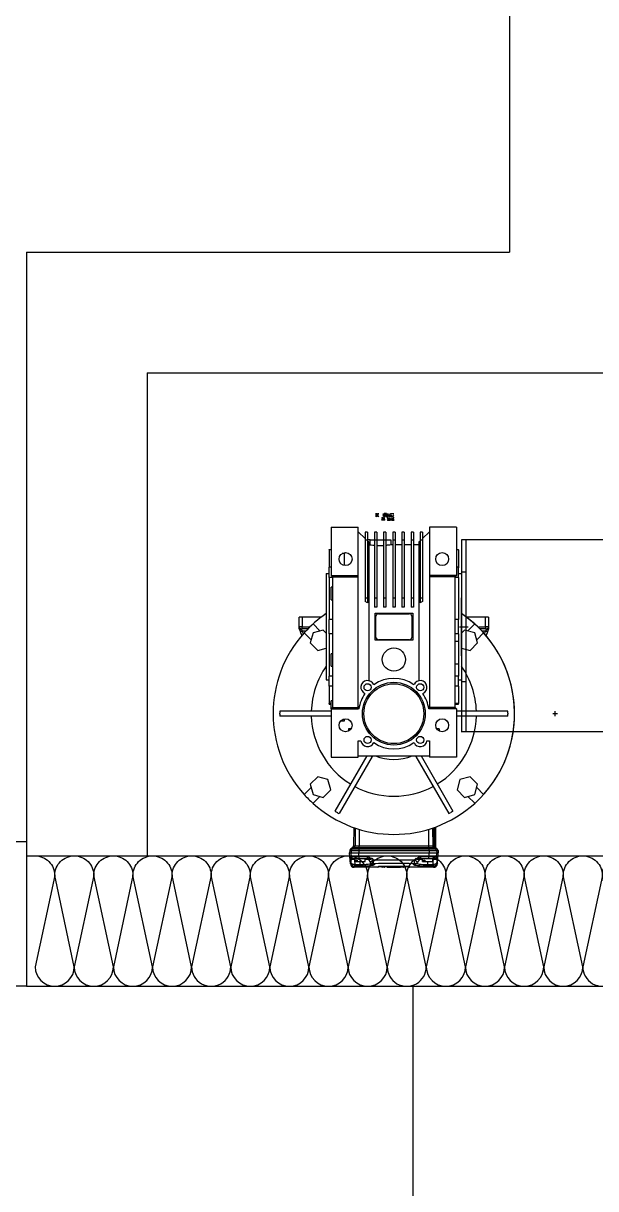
# Model space of a CAD drawing. Header units: millimetres. Extents: x 0 to 420500, y 0 to 297000.
# Drawn here: x 153266 to 153858, y 207108 to 208315 of the extents above; entities that cross this region are included whole.
import ezdxf
from ezdxf.xclip import XClip

# ---------------------------------------------------------------- set-up
doc = ezdxf.new("R2010")
doc.units = ezdxf.units.MM
doc.header["$LTSCALE"] = 5000
doc.header["$XCLIPFRAME"] = 0
doc.linetypes.add('DASHED2', pattern=[0.375, 0.25, -0.125])
doc.layers.add('arch', color=8, linetype='Continuous')
doc.layers.add('TRAY', color=3, linetype='Continuous')

# ---------------------------------------------------------------- blocks, each defined once
blk = doc.blocks.new('*U29')
at = {"color": 0}
for points in [[(-39048.15, 0, -0.414214), (-39063.15, 15), (-39048.15, 85, 1), (-39078.15, 85), (-39063.15, 15, -0.414214), (-39078.15, 0, 0.414214)], [(-39018.15, 0, -0.414214), (-39033.15, 15), (-39018.15, 85, 1), (-39048.15, 85), (-39033.15, 15, -0.414214), (-39048.15, 0, 0.414214)], [(-38988.15, 0, -0.414214), (-39003.15, 15), (-38988.15, 85, 1), (-39018.15, 85), (-39003.15, 15, -0.414214), (-39018.15, 0, 0.414214)], [(-38958.15, 0, -0.414214), (-38973.15, 15), (-38958.15, 85, 1), (-38988.15, 85), (-38973.15, 15, -0.414214), (-38988.15, 0, 0.414214)], [(-38928.15, 0, -0.414214), (-38943.15, 15), (-38928.15, 85, 1), (-38958.15, 85), (-38943.15, 15, -0.414214), (-38958.15, 0, 0.414214)], [(-38898.15, 0, -0.414214), (-38913.15, 15), (-38898.15, 85, 1), (-38928.15, 85), (-38913.15, 15, -0.414214), (-38928.15, 0, 0.414214)], [(-38868.15, 0, -0.414214), (-38883.15, 15), (-38868.15, 85, 1), (-38898.15, 85), (-38883.15, 15, -0.414214), (-38898.15, 0, 0.414214)], [(-38838.15, 0, -0.414214), (-38853.15, 15), (-38838.15, 85, 1), (-38868.15, 85), (-38853.15, 15, -0.414214), (-38868.15, 0, 0.414214)], [(-38808.15, 0, -0.414214), (-38823.15, 15), (-38808.15, 85, 1), (-38838.15, 85), (-38823.15, 15, -0.414214), (-38838.15, 0, 0.414214)], [(-38778.15, 0, -0.414214), (-38793.15, 15), (-38778.15, 85, 1), (-38808.15, 85), (-38793.15, 15, -0.414214), (-38808.15, 0, 0.414214)], [(-38748.15, 0, -0.414214), (-38763.15, 15), (-38748.15, 85, 1), (-38778.15, 85), (-38763.15, 15, -0.414214), (-38778.15, 0, 0.414214)], [(-38718.15, 0, -0.414214), (-38733.15, 15), (-38718.15, 85, 1), (-38748.15, 85), (-38733.15, 15, -0.414214), (-38748.15, 0, 0.414214)], [(-38688.15, 0, -0.414214), (-38703.15, 15), (-38688.15, 85, 1), (-38718.15, 85), (-38703.15, 15, -0.414214), (-38718.15, 0, 0.414214)], [(-38658.15, 0, -0.414214), (-38673.15, 15), (-38658.15, 85, 1), (-38688.15, 85), (-38673.15, 15, -0.414214), (-38688.15, 0, 0.414214)], [(-38628.15, 0, -0.414214), (-38643.15, 15), (-38628.15, 85, 1), (-38658.15, 85), (-38643.15, 15, -0.414214), (-38658.15, 0, 0.414214)], [(-38598.15, 0, -0.414214), (-38613.15, 15), (-38598.15, 85, 1), (-38628.15, 85), (-38613.15, 15, -0.414214), (-38628.15, 0, 0.414214)], [(-38568.15, 0, -0.414214), (-38583.15, 15), (-38568.15, 85, 1), (-38598.15, 85), (-38583.15, 15, -0.414214), (-38598.15, 0, 0.414214)], [(-38538.15, 0, -0.414214), (-38553.15, 15), (-38538.15, 85, 1), (-38568.15, 85), (-38553.15, 15, -0.414214), (-38568.15, 0, 0.414214)], [(-38508.15, 0, -0.414214), (-38523.15, 15), (-38508.15, 85, 1), (-38538.15, 85), (-38523.15, 15, -0.414214), (-38538.15, 0, 0.414214)], [(-38478.15, 0, -0.414214), (-38493.15, 15), (-38478.15, 85, 1), (-38508.15, 85), (-38493.15, 15, -0.414214), (-38508.15, 0, 0.414214)], [(-38448.15, 0, -0.414214), (-38463.15, 15), (-38448.15, 85, 1), (-38478.15, 85), (-38463.15, 15, -0.414214), (-38478.15, 0, 0.414214)], [(-38418.15, 0, -0.414214), (-38433.15, 15), (-38418.15, 85, 1), (-38448.15, 85), (-38433.15, 15, -0.414214), (-38448.15, 0, 0.414214)]]:
    blk.add_lwpolyline(points, format="xyb", dxfattribs=at)
blk = doc.blocks.new('COMBI SHUTTER')
at = {"color": 0}
for p, q in [((-1584.6, 340.2), (-1584.6, 290.2)), ((-1584.6, 340.2), (-1556.6, 340.2)), ((-1556.6, 290.2), (-1556.6, 340.2)), ((-1482.6, 340.2), (-1482.6, 290.2)), ((-1454.6, 340.2), (-1482.6, 340.2)), ((-1454.6, 340.2), (-1454.6, 290.2)), ((-1549.3, 328.4), (-1556.6, 335.6)), ((-1549.3, 335.2), (-1549.3, 326.9)), ((-1546.8, 335.2), (-1549.3, 335.2)), ((-1549.3, 326.9), (-1549.3, 266.7)), ((-1546.8, 326.9), (-1549.3, 326.9)), ((-1546.8, 335.2), (-1546.8, 326.9)), ((-1544.3, 327.2), (-1546.8, 327.2)), ((-1546.8, 326.9), (-1546.8, 266.7)), ((-1545.6, 324.6), (-1546.8, 325.9)), ((-1544.3, 327.2), (-1539.8, 327.2)), ((-1544.3, 322), (-1544.3, 327.2)), ((-1539.8, 335.2), (-1539.8, 326.9)), ((-1537.3, 335.2), (-1539.8, 335.2)), ((-1539.8, 326.9), (-1539.8, 266.7)), ((-1537.3, 326.9), (-1539.8, 326.9)), ((-1537.3, 335.2), (-1537.3, 326.9)), ((-1537.3, 327.2), (-1530.3, 327.2)), ((-1537.3, 326.9), (-1537.3, 266.7)), ((-1530.3, 335.2), (-1530.3, 326.9)), ((-1527.8, 335.2), (-1530.3, 335.2)), ((-1530.3, 326.9), (-1530.3, 266.7)), ((-1527.8, 326.9), (-1530.3, 326.9)), ((-1527.8, 335.2), (-1527.8, 326.9)), ((-1527.8, 327.2), (-1524.8, 327.2)), ((-1527.8, 326.9), (-1527.8, 266.7)), ((-1524.8, 327.2), (-1522.6, 327.2)), ((-1522.6, 327.2), (-1522.6, 322.2)), ((-1518.3, 335.2), (-1520.8, 335.2)), ((-1520.8, 335.2), (-1520.8, 326.9)), ((-1518.3, 326.9), (-1520.8, 326.9)), ((-1520.8, 326.9), (-1520.8, 266.7)), ((-1518.3, 335.2), (-1518.3, 326.9)), ((-1518.3, 326.9), (-1518.3, 266.7)), ((-1508.8, 335.2), (-1511.3, 335.2)), ((-1511.3, 335.2), (-1511.3, 326.9)), ((-1508.8, 326.9), (-1511.3, 326.9)), ((-1511.3, 326.9), (-1511.3, 266.7)), ((-1508.8, 335.2), (-1508.8, 326.9)), ((-1508.8, 326.9), (-1508.8, 266.7)), ((-1499.3, 335.2), (-1501.8, 335.2)), ((-1501.8, 335.2), (-1501.8, 326.9)), ((-1499.3, 326.9), (-1501.8, 326.9)), ((-1501.8, 326.9), (-1501.8, 266.7)), ((-1499.3, 335.2), (-1499.3, 326.9)), ((-1499.3, 326.9), (-1499.3, 266.7)), ((-1492.3, 325.9), (-1493.6, 324.6)), ((-1492.3, 335.2), (-1492.3, 326.9)), ((-1489.8, 335.2), (-1492.3, 335.2)), ((-1492.3, 326.9), (-1492.3, 266.7)), ((-1489.8, 326.9), (-1492.3, 326.9)), ((-1482.6, 335.6), (-1489.8, 328.4)), ((-1489.8, 335.2), (-1489.8, 326.9)), ((-1489.8, 326.9), (-1489.8, 266.7)), ((-1192.6, 327.2), (-1449.6, 327.2)), ((-1449.6, 327.2), (-1449.6, 128.4)), ((-1445.1, 327.2), (-1445.1, 128.4)), ((-1586.6, 316.9), (-1586.6, 317.2)), ((-1586.6, 317.2), (-1584.6, 317.2)), ((-1584.6, 316.9), (-1586.6, 316.9)), ((-1586.6, 316.9), (-1586.6, 298.9)), ((-1570.6, 313.9), (-1570.6, 312.9)), ((-1545.6, 324.6), (-1545.6, 181.4)), ((-1544.3, 322), (-1545.6, 322)), ((-1522.6, 322.2), (-1520.8, 322.2)), ((-1518.3, 322.2), (-1511.3, 322.2)), ((-1508.8, 322.2), (-1501.8, 322.2)), ((-1499.3, 322.2), (-1493.6, 322.2)), ((-1493.6, 324.6), (-1493.6, 181.4)), ((-1454.6, 317.2), (-1452.6, 317.2)), ((-1452.6, 316.9), (-1454.6, 316.9)), ((-1452.6, 316.9), (-1452.6, 317.2)), ((-1452.6, 316.9), (-1452.6, 298.1)), ((-1570.6, 312.9), (-1573.2, 312.9)), ((-1570.6, 300.6), (-1570.6, 312.9)), ((-1589.6, 292.2), (-1589.6, 237.2)), ((-1589.6, 292.2), (-1586.6, 292.2)), ((-1584.6, 298.9), (-1586.6, 298.9)), ((-1586.6, 288.2), (-1586.6, 298.9)), ((-1584.6, 290.2), (-1556.6, 290.2)), ((-1584.6, 290.2), (-1583.1, 288.7)), ((-1556.6, 288.7), (-1556.6, 290.2)), ((-1482.6, 290.2), (-1482.6, 288.7)), ((-1454.6, 290.2), (-1482.6, 290.2)), ((-1456.1, 288.7), (-1454.6, 290.2)), ((-1452.6, 298.9), (-1454.6, 298.9)), ((-1452.6, 288.2), (-1452.6, 298.9)), ((-1452.6, 292.2), (-1449.6, 292.2)), ((-1449.6, 294), (-1445.1, 294)), ((-1449.6, 292.2), (-1449.6, 237.2)), ((-1583.1, 288.2), (-1586.6, 288.2)), ((-1586.6, 288.2), (-1586.6, 244.7)), ((-1583.1, 278.2), (-1584.6, 278.2)), ((-1584.6, 265.2), (-1584.6, 278.2)), ((-1583.1, 288.7), (-1556.6, 288.7)), ((-1583.1, 288.7), (-1583.1, 153.7)), ((-1556.6, 153.7), (-1556.6, 288.7)), ((-1482.6, 288.7), (-1482.6, 153.7)), ((-1456.1, 288.7), (-1482.6, 288.7)), ((-1456.1, 153.7), (-1456.1, 288.7)), ((-1452.6, 288.2), (-1456.1, 288.2)), ((-1452.6, 288.2), (-1452.6, 244.7)), ((-1546.8, 266.7), (-1549.3, 266.7)), ((-1549.3, 266.7), (-1549.3, 263.4)), ((-1546.8, 266.7), (-1546.8, 261.9)), ((-1539.8, 266.7), (-1539.8, 257.3)), ((-1537.3, 266.7), (-1539.8, 266.7)), ((-1537.3, 266.7), (-1537.3, 257.3)), ((-1530.3, 266.7), (-1530.3, 257.3)), ((-1527.8, 266.7), (-1530.3, 266.7)), ((-1527.8, 266.7), (-1527.8, 257.3)), ((-1518.3, 266.7), (-1520.8, 266.7)), ((-1520.8, 266.7), (-1520.8, 257.3)), ((-1518.3, 266.7), (-1518.3, 257.3)), ((-1508.8, 266.7), (-1511.3, 266.7)), ((-1511.3, 266.7), (-1511.3, 257.3)), ((-1508.8, 266.7), (-1508.8, 257.3)), ((-1499.3, 266.7), (-1501.8, 266.7)), ((-1501.8, 266.7), (-1501.8, 257.3)), ((-1499.3, 266.7), (-1499.3, 257.3)), ((-1489.8, 266.7), (-1492.3, 266.7)), ((-1492.3, 266.7), (-1492.3, 261.9)), ((-1489.8, 266.7), (-1489.8, 263.4)), ((-1449.6, 207.2), (-1449.6, 267.2)), ((-1584.6, 265.2), (-1583.1, 265.2)), ((-1546.8, 261.9), (-1549.3, 263.4)), ((-1537.3, 257.3), (-1539.8, 257.3)), ((-1527.8, 257.3), (-1530.3, 257.3)), ((-1518.3, 257.3), (-1520.8, 257.3)), ((-1508.8, 257.3), (-1511.3, 257.3)), ((-1499.3, 257.3), (-1501.8, 257.3)), ((-1489.8, 263.4), (-1492.3, 261.9)), ((-1614.6, 247.2), (-1617.6, 247.2)), ((-1617.6, 237.2), (-1617.6, 247.2)), ((-1594.6, 247.2), (-1614.6, 247.2)), ((-1614.6, 247.2), (-1614.6, 237.2)), ((-1583.1, 244.7), (-1586.6, 244.7)), ((-1586.6, 229.7), (-1586.6, 244.7)), ((-1539.1, 251.2), (-1500.1, 251.2)), ((-1539.1, 223.2), (-1539.1, 251.2)), ((-1538.1, 226.2), (-1538.1, 248.2)), ((-1535.6, 250.7), (-1503.6, 250.7)), ((-1501.1, 248.2), (-1501.1, 226.2)), ((-1500.1, 251.2), (-1500.1, 223.2)), ((-1452.6, 244.7), (-1456.1, 244.7)), ((-1452.6, 229.7), (-1452.6, 244.7)), ((-1424.6, 247.2), (-1444.6, 247.2)), ((-1421.6, 247.2), (-1424.6, 247.2)), ((-1424.6, 237.2), (-1424.6, 247.2)), ((-1421.6, 247.2), (-1421.6, 237.2)), ((-1617.6, 235.2), (-1617.6, 237.2)), ((-1614.6, 237.2), (-1617.6, 237.2)), ((-1617.6, 235.2), (-1617.5, 235.1)), ((-1617.5, 235.1), (-1617.5, 235.1)), ((-1617.5, 235.1), (-1616.4, 232)), ((-1614.9, 228), (-1616.4, 232)), ((-1615.6, 235.2), (-1615.6, 234.2)), ((-1615.6, 235.2), (-1614.6, 235.2)), ((-1615.6, 234.2), (-1614.5, 232.5)), ((-1614.6, 237.2), (-1606.3, 237.2)), ((-1614.6, 235.2), (-1614.6, 237.2)), ((-1608.3, 235.2), (-1614.6, 235.2)), ((-1611, 232.5), (-1614.5, 232.5)), ((-1614.5, 232.5), (-1613.5, 229.7)), ((-1605.3, 223.8), (-1612.4, 230.9)), ((-1603.3, 231), (-1606.2, 220.4)), ((-1592.7, 233.8), (-1603.3, 231)), ((-1603.2, 240.1), (-1596.1, 233)), ((-1589.6, 230.7), (-1592.7, 233.8)), ((-1589.6, 237.2), (-1589.6, 182.2)), ((-1583.1, 229.7), (-1586.6, 229.7)), ((-1586.6, 229.7), (-1586.6, 186.2)), ((-1452.6, 229.7), (-1456.1, 229.7)), ((-1452.6, 229.7), (-1452.6, 222.2)), ((-1451.8, 237.2), (-1442.8, 237.2)), ((-1449.6, 237.2), (-1449.6, 182.2)), ((-1446.4, 233.8), (-1449.6, 230.7)), ((-1435.8, 231), (-1446.4, 233.8)), ((-1443, 233), (-1435.9, 240.1)), ((-1432.9, 220.4), (-1435.8, 231)), ((-1426.7, 230.9), (-1433.8, 223.8)), ((-1432.8, 237.2), (-1424.6, 237.2)), ((-1424.6, 235.2), (-1430.8, 235.2)), ((-1424.6, 232.5), (-1428.1, 232.5)), ((-1425.6, 229.7), (-1424.6, 232.5)), ((-1421.6, 237.2), (-1424.6, 237.2)), ((-1424.6, 237.2), (-1424.6, 235.2)), ((-1424.6, 235.2), (-1423.6, 235.2)), ((-1423.6, 234.2), (-1424.6, 232.5)), ((-1422.7, 232), (-1424.2, 228)), ((-1423.6, 234.2), (-1423.6, 235.2)), ((-1421.6, 235.1), (-1422.7, 232)), ((-1421.6, 237.2), (-1421.6, 235.2)), ((-1421.6, 235.2), (-1421.6, 235.1)), ((-1606.2, 220.4), (-1598.4, 212.7)), ((-1500.1, 223.2), (-1539.1, 223.2)), ((-1503.6, 223.7), (-1535.6, 223.7)), ((-1456.1, 222.2), (-1452.6, 222.2)), ((-1452.6, 222.2), (-1452.6, 198.5)), ((-1440.7, 212.7), (-1432.9, 220.4)), ((-1598.4, 212.7), (-1589.6, 215)), ((-1583.1, 209.3), (-1584.6, 209.3)), ((-1584.6, 196.3), (-1584.6, 209.3)), ((-1449.6, 215), (-1440.7, 212.7)), ((-1584.6, 196.3), (-1583.1, 196.3)), ((-1452.6, 198.5), (-1456.1, 198.5)), ((-1452.6, 198.5), (-1452.6, 186.2)), ((-1589.6, 182.2), (-1586.6, 182.2)), ((-1583.1, 186.2), (-1586.6, 186.2)), ((-1586.6, 175.6), (-1586.6, 186.2)), ((-1452.6, 186.2), (-1456.1, 186.2)), ((-1452.6, 175.6), (-1452.6, 186.2)), ((-1452.6, 182.2), (-1449.6, 182.2)), ((-1583.1, 175.6), (-1586.6, 175.6)), ((-1586.6, 175.6), (-1586.6, 157.6)), ((-1452.6, 175.6), (-1456.1, 175.6)), ((-1452.6, 175.6), (-1452.6, 157.6)), ((-1449.6, 180.5), (-1445.1, 180.5)), ((-1584.6, 157.6), (-1586.6, 157.6)), ((-1586.6, 157.2), (-1586.6, 157.6)), ((-1586.6, 157.2), (-1584.6, 157.2)), ((-1583.1, 160.6), (-1584.6, 160.6)), ((-1584.6, 152.2), (-1584.6, 160.6)), ((-1452.6, 157.6), (-1456.1, 157.6)), ((-1456.1, 157.2), (-1452.6, 157.2)), ((-1452.6, 157.2), (-1452.6, 157.6)), ((-1637.6, 146.6), (-1637.6, 147.9)), ((-1584.6, 149.7), (-1637.5, 149.7)), ((-1583.1, 153.7), (-1584.6, 152.2)), ((-1584.6, 152.2), (-1556.6, 152.2)), ((-1584.6, 152.2), (-1584.6, 102.2)), ((-1583.1, 153.7), (-1556.6, 153.7)), ((-1556.6, 152.2), (-1556.6, 153.7)), ((-1555.5, 153.7), (-1556.6, 153.7)), ((-1555.7, 152.2), (-1556.6, 152.2)), ((-1482.6, 153.7), (-1483.6, 153.7)), ((-1482.6, 152.2), (-1483.4, 152.2)), ((-1456.1, 153.7), (-1482.6, 153.7)), ((-1482.6, 153.7), (-1482.6, 152.2)), ((-1454.6, 152.2), (-1482.6, 152.2)), ((-1454.6, 152.2), (-1456.1, 153.7)), ((-1454.6, 152.2), (-1454.6, 102.2)), ((-1401.6, 149.7), (-1454.6, 149.7)), ((-1401.6, 147.9), (-1401.6, 146.6)), ((-1350.1, 147.2), (-1355.1, 147.2)), ((-1352.6, 144.7), (-1352.6, 149.7)), ((-1584.6, 144.7), (-1637.5, 144.7)), ((-1574.5, 139.7), (-1570.6, 139.7)), ((-1570.6, 139.7), (-1570.6, 141.9)), ((-1566.6, 141.2), (-1566.6, 141)), ((-1566.1, 141), (-1566.6, 141)), ((-1472.6, 141), (-1473, 141)), ((-1472.6, 141.2), (-1472.6, 141)), ((-1401.6, 144.7), (-1454.6, 144.7)), ((-1564, 131.5), (-1566.6, 131.5)), ((-1566.6, 131.5), (-1566.6, 129.2)), ((-1472.6, 131.5), (-1475.1, 131.5)), ((-1472.6, 131.5), (-1472.6, 129.2)), ((-1192.6, 128.4), (-1450, 128.4)), ((-1556.6, 102.2), (-1556.6, 119.2)), ((-1556.6, 119.2), (-1553.7, 119.2)), ((-1485.4, 119.2), (-1482.6, 119.2)), ((-1482.6, 119.2), (-1482.6, 102.2)), ((-1584.6, 102.2), (-1556.6, 102.2)), ((-1547.6, 103.7), (-1580.7, 46.3)), ((-1542.2, 103), (-1576.4, 43.8)), ((-1556.6, 103.7), (-1482.6, 103.7)), ((-1542.2, 103), (-1542.2, 103)), ((-1496.9, 103), (-1462.7, 43.8)), ((-1496.9, 103), (-1496.9, 103)), ((-1491.5, 103.7), (-1458.4, 46.3)), ((-1454.6, 102.2), (-1482.6, 102.2)), ((-1598.4, 81.8), (-1606.2, 74.1)), ((-1606.2, 74.1), (-1603.3, 63.5)), ((-1587.8, 79), (-1598.4, 81.8)), ((-1585, 68.4), (-1587.8, 79)), ((-1451.3, 79), (-1454.1, 68.4)), ((-1440.7, 81.8), (-1451.3, 79)), ((-1432.9, 74.1), (-1440.7, 81.8)), ((-1435.8, 63.5), (-1432.9, 74.1)), ((-1612.4, 63.6), (-1605.3, 70.7)), ((-1603.3, 63.5), (-1592.7, 60.6)), ((-1596.1, 61.5), (-1603.2, 54.4)), ((-1592.7, 60.6), (-1585, 68.4)), ((-1454.1, 68.4), (-1446.4, 60.6)), ((-1446.4, 60.6), (-1435.8, 63.5)), ((-1435.9, 54.4), (-1443, 61.5)), ((-1433.8, 70.7), (-1426.7, 63.6)), ((-1578, 44.7), (-1579.1, 45.4)), ((-1460, 45.4), (-1461.1, 44.7)), ((-1561.1, 29.3), (-1561.4, 10.2)), ((-1559.5, 28.8), (-1559.8, 10.2)), ((-1555.4, 27.5), (-1555.5, 10.2)), ((-1483.7, 27.5), (-1483.6, 10.2)), ((-1479.6, 28.8), (-1479.3, 10.2)), ((-1479.3, 24.2), (-1479.1, 10.2)), ((-1477.9, 24.2), (-1479.3, 24.2)), ((-1477.9, 24.2), (-1477.8, 10.3)), ((-1476.6, 29.9), (-1476.6, 24.2)), ((-1476.6, 29.9), (-1476.6, 24.2)), ((-1476.6, 24.2), (-1476.6, 9.3)), ((-1476.6, 24.2), (-1476.6, 8.4)), ((-1565.3, 5.4), (-1565.6, 3.2)), ((-1565.6, 3.2), (-1563.9, 3.2)), ((-1564.6, -8.1), (-1565.6, 3.2)), ((-1565.3, 5.4), (-1563.7, 5.4)), ((-1562.2, 8.7), (-1564.6, 6.8)), ((-1563, 6.8), (-1564.6, 6.8)), ((-1563.7, 5.4), (-1563.9, 3.2)), ((-1563.9, 3.2), (-1555.9, 3.2)), ((-1563.6, -0.9), (-1563.9, 3.2)), ((-1563.7, 5.4), (-1555.9, 5.4)), ((-1560.6, 8.7), (-1563, 6.8)), ((-1555.8, 6.8), (-1563, 6.8)), ((-1562.2, 8.7), (-1560.6, 8.7)), ((-1559.8, 10.2), (-1561.4, 10.2)), ((-1560.6, 8.7), (-1555.5, 8.7)), ((-1555.5, 10.2), (-1559.8, 10.2)), ((-1555.9, 5.4), (-1519.6, 5.4)), ((-1555.9, 5.4), (-1555.9, 3.2)), ((-1555.9, 3.2), (-1519.6, 3.2)), ((-1555.9, -0.9), (-1555.9, 3.2)), ((-1555.5, 8.7), (-1555.8, 6.8)), ((-1519.6, 6.8), (-1555.8, 6.8)), ((-1519.6, 10.2), (-1555.5, 10.2)), ((-1555.5, 8.7), (-1519.6, 8.7)), ((-1483.6, 10.2), (-1519.6, 10.2)), ((-1519.6, 8.7), (-1483.6, 8.7)), ((-1483.3, 6.8), (-1519.6, 6.8)), ((-1519.6, 5.4), (-1483.2, 5.4)), ((-1519.6, 3.2), (-1483.2, 3.2)), ((-1479.3, 10.2), (-1483.6, 10.2)), ((-1483.6, 8.7), (-1478.5, 8.7)), ((-1483.6, 8.7), (-1483.3, 6.8)), ((-1476.1, 6.8), (-1483.3, 6.8)), ((-1483.2, 5.4), (-1475.4, 5.4)), ((-1483.2, 5.4), (-1483.2, 3.2)), ((-1483.2, 3.2), (-1475.2, 3.2)), ((-1483.2, -0.9), (-1483.2, 3.2)), ((-1479.1, 10.2), (-1479.3, 10.2)), ((-1477.8, 10.3), (-1479.1, 10.2)), ((-1478.5, 8.7), (-1478.3, 8.7)), ((-1478.5, 8.7), (-1476.1, 6.8)), ((-1476.6, 8.4), (-1476.6, 8.4)), ((-1474.5, 6.8), (-1476.1, 6.8)), ((-1475.8, 7.8), (-1475.8, 6.9)), ((-1475.8, 7.8), (-1474.5, 6.8)), ((-1475.5, -0.9), (-1475.2, 3.2)), ((-1475.4, 5.4), (-1473.8, 5.4)), ((-1475.4, 5.4), (-1475.2, 3.2)), ((-1475.2, 3.2), (-1473.6, 3.2)), ((-1474.5, -8.1), (-1473.6, 3.2)), ((-1473.8, 5.4), (-1473.6, 3.2)), ((-1564, -7), (-1564.6, -8.1)), ((-1564.2, -4.6), (-1564, -7)), ((-1563.6, -0.9), (-1564.1, -0.9)), ((-1555.9, -0.9), (-1563.6, -0.9)), ((-1562.2, -2.8), (-1562.2, -2.8)), ((-1562.2, -2.8), (-1561.6, -2.8)), ((-1562.2, -2.8), (-1562.2, -2.8)), ((-1561.6, -2.8), (-1555.7, -2.8)), ((-1560.1, -10.6), (-1560.6, -11.8)), ((-1536.1, -11.8), (-1560.6, -11.8)), ((-1560.4, -3.6), (-1560.4, -2.8)), ((-1559.8, -3.6), (-1560.4, -3.6)), ((-1560.1, -8.9), (-1554.6, -8.9)), ((-1560.1, -10.6), (-1560.1, -8.9)), ((-1554.6, -10.6), (-1560.1, -10.6)), ((-1559.8, -5.8), (-1559.8, -2.8)), ((-1559.8, -5.8), (-1558.8, -5.8)), ((-1558.8, -4.3), (-1558.8, -5.8)), ((-1558.8, -4.3), (-1557.7, -4.3)), ((-1558.8, -5.8), (-1557.7, -5.8)), ((-1557.7, -4.3), (-1557.7, -5.8)), ((-1557.7, -5.8), (-1554.6, -5.8)), ((-1547.4, -0.9), (-1555.9, -0.9)), ((-1555.7, -2.8), (-1547.3, -2.8)), ((-1554.6, -8.9), (-1554.6, -5.8)), ((-1554.6, -5.8), (-1549.3, -5.8)), ((-1554.6, -8.9), (-1554.6, -10.6)), ((-1549.3, -5.8), (-1549.3, -2.8)), ((-1546, -3.6), (-1549.3, -3.6)), ((-1547.3, -2.8), (-1547.6, -2.8)), ((-1547.2, -2.8), (-1547.3, -2.8)), ((-1546, -3.6), (-1544, -6.4)), ((-1544, -6.4), (-1543.4, -7.3)), ((-1542.2, -2.8), (-1541, -4.5)), ((-1540.7, -8.1), (-1540.1, -8.9)), ((-1536.1, -11.3), (-1536.1, -11.8)), ((-1535.6, -11.3), (-1535.6, -11.2)), ((-1534.6, -11.1), (-1534.9, -11.1)), ((-1532.6, -11), (-1532.7, -11)), ((-1532.6, -11), (-1506.6, -11)), ((-1532.6, -11), (-1532.6, -11)), ((-1506.6, -11), (-1532.6, -11)), ((-1532.1, -11), (-1532.1, -11.3)), ((-1531.6, -11.8), (-1531.6, -11.3)), ((-1529.4, -11.3), (-1531.6, -11.3)), ((-1529.4, -11.8), (-1531.6, -11.8)), ((-1529.4, -11.3), (-1529.4, -11.8)), ((-1528.9, -11.3), (-1528.9, -11)), ((-1526.7, -11.4), (-1528.9, -11.4)), ((-1526.7, -11), (-1526.7, -11.1)), ((-1526.7, -11.2), (-1526.7, -11.1)), ((-1526.7, -11.2), (-1526.7, -11.3)), ((-1526.7, -11.2), (-1526.7, -11.2)), ((-1526.7, -11.2), (-1526.7, -11.2)), ((-1526.2, -11.6), (-1526.2, -11.3)), ((-1507.6, -11.3), (-1526.2, -11.3)), ((-1526.2, -11.6), (-1512.9, -11.6)), ((-1526.2, -11.6), (-1526.2, -11.6)), ((-1512.9, -11.6), (-1526.2, -11.6)), ((-1526.2, -11.8), (-1526.2, -11.7)), ((-1518.2, -11.7), (-1526.2, -11.7)), ((-1512.9, -11.8), (-1526.2, -11.8)), ((-1524, -11.4), (-1524, -11.5)), ((-1524, -11.4), (-1515.1, -11.4)), ((-1524, -11.4), (-1524, -11.4)), ((-1515.1, -11.4), (-1524, -11.4)), ((-1515.1, -11.5), (-1524, -11.5)), ((-1524, -11.7), (-1524, -11.8)), ((-1524, -11.7), (-1520.4, -11.7)), ((-1520.4, -11.7), (-1524, -11.7)), ((-1520.4, -11.8), (-1524, -11.8)), ((-1520.4, -11.8), (-1520.4, -11.7)), ((-1520.4, -11.7), (-1520.4, -11.7)), ((-1518.2, -11.7), (-1518.2, -11.8)), ((-1515.1, -11.8), (-1518.2, -11.8)), ((-1515.1, -11.5), (-1515.1, -11.4)), ((-1515.1, -11.4), (-1515.1, -11.4)), ((-1515.1, -11.8), (-1515.1, -11.7)), ((-1512.9, -11.7), (-1515.1, -11.7)), ((-1512.9, -11.4), (-1509.8, -11.4)), ((-1512.9, -11.4), (-1512.9, -11.4)), ((-1512.9, -11.4), (-1512.9, -11.6)), ((-1509.8, -11.4), (-1512.9, -11.4)), ((-1512.9, -11.6), (-1512.9, -11.6)), ((-1512.9, -11.7), (-1512.9, -11.8)), ((-1509.8, -11.8), (-1509.8, -11.4)), ((-1509.8, -11.4), (-1509.8, -11.4)), ((-1507.6, -11.8), (-1509.8, -11.8)), ((-1507.6, -11.3), (-1507.6, -11.8)), ((-1507.1, -11.3), (-1507.1, -11)), ((-1506.6, -11), (-1506.6, -11)), ((-1503.6, -11.2), (-1503.6, -11.3)), ((-1503.1, -11.8), (-1503.1, -11.3)), ((-1478.5, -11.8), (-1503.1, -11.8)), ((-1498.4, -8.1), (-1499, -8.9)), ((-1496.9, -2.8), (-1498.1, -4.5)), ((-1495.1, -6.4), (-1495.7, -7.3)), ((-1493.1, -3.6), (-1495.1, -6.4)), ((-1489.8, -3.6), (-1493.1, -3.6)), ((-1491.8, -2.8), (-1491.9, -2.8)), ((-1491.8, -2.8), (-1483.5, -2.8)), ((-1483.2, -0.9), (-1491.7, -0.9)), ((-1489.8, -5.8), (-1489.8, -2.8)), ((-1489.8, -5.8), (-1488.8, -5.8)), ((-1488.8, -4.3), (-1488.8, -5.8)), ((-1488.8, -4.3), (-1487.7, -4.3)), ((-1488.8, -5.8), (-1487.7, -5.8)), ((-1487.7, -4.3), (-1487.7, -5.8)), ((-1487.7, -5.8), (-1484.6, -5.8)), ((-1484.6, -8.9), (-1484.6, -5.8)), ((-1484.6, -5.8), (-1479.3, -5.8)), ((-1484.6, -8.9), (-1479, -8.9)), ((-1484.6, -8.9), (-1484.6, -10.6)), ((-1479, -10.6), (-1484.6, -10.6)), ((-1483.5, -2.8), (-1477.5, -2.8)), ((-1475.5, -0.9), (-1483.2, -0.9)), ((-1479.3, -5.8), (-1479.3, -2.8)), ((-1478.8, -3.6), (-1479.3, -3.6)), ((-1479, -8.9), (-1479, -10.6)), ((-1479, -10.6), (-1478.5, -11.8)), ((-1478.8, -3.6), (-1478.8, -2.8)), ((-1477.5, -2.8), (-1476.9, -2.8)), ((-1476.9, -2.8), (-1476.9, -2.8)), ((-1475, -0.9), (-1475.5, -0.9)), ((-1474.9, -4.6), (-1475.1, -7)), ((-1475.1, -7), (-1474.5, -8.1))]:
    blk.add_line(p, q, dxfattribs=at)
for points in [[(-1537.1, 354.2), (-1538.6, 354.2)], [(-1537.8, 351), (-1537.8, 354.2)], [(-1537.1, 351.5), (-1537.8, 351)], [(-1536.8, 353.5), (-1536.8, 354)], [(-1536.8, 351.7), (-1536.8, 352.2)], [(-1535.1, 354.2), (-1536.6, 354.2)], [(-1535.8, 351), (-1535.8, 354.2)], [(-1535.1, 351.5), (-1535.8, 351)], [(-1531.3, 349.5), (-1531.3, 350.7)], [(-1530.3, 353.5), (-1530.3, 354)], [(-1530.3, 351.7), (-1530.3, 352.2)], [(-1527.1, 353.2), (-1529.8, 353.2), (-1529.8, 353.7), (-1527.1, 353.7), (-1527.1, 354.5), (-1529.8, 354.5)], [(-1529.8, 351), (-1529.8, 352.7)], [(-1529.8, 349.5), (-1529.8, 350.7)], [(-1526.3, 351), (-1526.3, 354.5)], [(-1523.3, 349.7), (-1526.3, 349.7), (-1526.3, 350.7)], [(-1525.6, 351), (-1525.6, 354.5)], [(-1525.6, 352.7), (-1524.8, 352.7)], [(-1523.1, 351.2), (-1524.3, 351.2), (-1524.3, 352.7), (-1524.1, 353.5), (-1523.6, 354), (-1523.1, 354.2)], [(-1523.1, 352.5), (-1524.3, 352.5)], [(-1519.6, 354.2), (-1523.1, 354.2)], [(-1519.8, 353.2), (-1521.3, 351.2), (-1522.8, 353.2)], [(-1519.8, 349.7), (-1519.8, 350.7), (-1522.8, 350.7)], [(-1528.8, 349.5), (-1532.3, 349.5)], [(-1529.1, 347.5), (-1529.1, 348.7), (-1532.1, 348.7), (-1532.1, 347.5), (-1532.1, 348), (-1529.1, 348)], [(-1523.1, 349), (-1526.6, 349)], [(-1523.3, 348.2), (-1524.1, 347.2), (-1524.8, 348.2), (-1525.6, 347.2), (-1526.3, 348.2)], [(-1523.3, 347.2), (-1526.3, 347.2)], [(-1524.8, 348.5), (-1524.8, 349)], [(-1522.8, 347.2), (-1522.8, 349.2)], [(-1519.6, 349), (-1522.1, 349)], [(-1520.8, 348.2), (-1520.8, 349)], [(-1617.5, 235.1), (-1617.4, 234.8), (-1617.1, 234.6), (-1616.7, 234.4), (-1616.2, 234.3), (-1615.7, 234.2), (-1615.6, 234.2)], [(-1423.6, 234.2), (-1423, 234.2), (-1422.5, 234.4), (-1422.1, 234.6), (-1421.8, 234.8), (-1421.6, 235), (-1421.6, 235.1)], [(-1476.6, 24.2), (-1476.6, 24.2), (-1476.6, 24.2), (-1476.6, 24.2), (-1476.6, 24.2), (-1476.6, 24.2), (-1476.7, 24.2), (-1477.9, 24.2)], [(-1478.3, 8.7), (-1478.4, 8.8), (-1478.4, 9), (-1478.3, 9.4), (-1478, 9.9), (-1477.8, 10.3)], [(-1475.8, 6.9), (-1475.8, 6.9), (-1475.8, 6.9), (-1475.8, 6.9), (-1475.8, 6.9), (-1475.8, 6.9), (-1476.1, 7), (-1476.9, 7.6), (-1478.3, 8.7)], [(-1477.8, 10.3), (-1476.9, 8.9), (-1476.7, 8.5), (-1476.6, 8.4), (-1476.6, 8.4), (-1476.6, 8.4), (-1476.6, 8.4), (-1476.6, 8.4), (-1476.6, 8.4), (-1476.6, 8.4), (-1476.6, 8.4)], [(-1564.2, -4.6), (-1564.2, -2.4), (-1564.2, -1.4), (-1564.2, -1.1), (-1564.2, -1), (-1564.2, -0.9), (-1564.2, -0.9), (-1564.1, -0.9)], [(-1562.2, -2.8), (-1562.4, -2.8), (-1562.7, -3), (-1563.3, -3.3), (-1563.6, -3.6), (-1563.9, -3.9), (-1564.1, -4.2), (-1564.2, -4.6)], [(-1562, -3.7), (-1562.9, -3.8), (-1563.5, -4), (-1563.9, -4.2), (-1564.1, -4.4), (-1564.2, -4.5), (-1564.2, -4.6)], [(-1560.1, -8.9), (-1561, -8.9), (-1561.9, -8.8), (-1562.4, -8.6), (-1562.9, -8.4), (-1563.3, -8.1), (-1563.6, -7.8), (-1563.9, -7.5), (-1564, -7.2), (-1564, -7)], [(-1554.6, -8.9), (-1551.1, -8.9), (-1548.3, -8.7), (-1546.3, -8.5), (-1545, -8.3), (-1544.2, -8.1), (-1543.7, -8), (-1543.5, -7.8)], [(-1540.4, -9.5), (-1540.9, -9.7), (-1541.5, -9.9), (-1542.6, -10.1), (-1544.4, -10.3), (-1547.1, -10.5), (-1550.7, -10.6), (-1554.6, -10.6)], [(-1547.4, -0.9), (-1546.8, -1), (-1545.9, -1.2), (-1545.1, -1.5), (-1544.3, -1.9)], [(-1545.1, -3.2), (-1545.9, -3), (-1546.6, -2.8), (-1547.2, -2.8)], [(-1544.8, -3.8), (-1545.8, -3.6), (-1545.9, -3.6), (-1545.9, -3.6), (-1546, -3.6), (-1546, -3.6), (-1546, -3.6), (-1546, -3.6)], [(-1542.2, -2.8), (-1543.5, -3.1), (-1544.2, -3.2), (-1544.7, -3.3), (-1545.1, -3.2)], [(-1542.2, -2.8), (-1543, -3.3), (-1543.6, -3.6), (-1544, -3.8), (-1544.4, -3.8), (-1544.8, -3.8)], [(-1544.3, -1.9), (-1543.8, -2.2), (-1542.8, -2.5), (-1542.2, -2.8)], [(-1541, -4.5), (-1542.8, -5.7), (-1543.6, -6.2), (-1543.9, -6.4), (-1544, -6.4), (-1544, -6.4), (-1544, -6.4), (-1544, -6.4), (-1544, -6.4)], [(-1543.5, -7.8), (-1543.4, -7.7), (-1543.3, -7.5), (-1543.3, -7.4), (-1543.4, -7.3)], [(-1540.7, -8.1), (-1540.8, -7.8), (-1540.8, -7.3), (-1540.9, -6), (-1541, -4.5)], [(-1540.1, -8.9), (-1540.1, -9.1), (-1540.1, -9.3), (-1540.2, -9.4), (-1540.4, -9.5)], [(-1536.1, -11.3), (-1536.1, -11.3), (-1536, -11.2), (-1536, -11.2), (-1536, -11.2), (-1535.8, -11.2), (-1535.1, -11.1), (-1533.3, -11), (-1532.6, -11)], [(-1532.6, -11), (-1534.6, -11.1), (-1535.6, -11.2), (-1535.8, -11.2)], [(-1506.6, -11), (-1504.5, -11.1), (-1503.5, -11.2), (-1503.1, -11.2), (-1503.1, -11.2), (-1503.1, -11.2), (-1503.1, -11.2), (-1503.1, -11.3), (-1503.1, -11.3)], [(-1503.3, -11.2), (-1504.3, -11.1), (-1506.3, -11), (-1506.6, -11)], [(-1497.1, -10), (-1497.9, -9.8), (-1498.5, -9.6), (-1498.8, -9.4), (-1499, -9.3), (-1499, -9.2), (-1499, -9), (-1499, -8.9)], [(-1498.4, -8.1), (-1498.3, -7.8), (-1498.3, -7.3), (-1498.2, -6), (-1498.1, -4.5)], [(-1495.1, -6.4), (-1495.1, -6.4), (-1495.1, -6.4), (-1495.1, -6.4), (-1495.1, -6.4), (-1495.4, -6.3), (-1496.1, -5.8), (-1497.9, -4.6), (-1498.1, -4.5)], [(-1484.6, -10.6), (-1489.2, -10.6), (-1492.7, -10.4), (-1495, -10.2), (-1496.6, -10), (-1497.1, -10)], [(-1496.9, -2.8), (-1495.6, -2.3), (-1495, -2), (-1494.8, -1.9)], [(-1494.3, -3.8), (-1494.7, -3.8), (-1495.1, -3.8), (-1495.7, -3.6), (-1496.4, -3.2), (-1496.9, -2.8)], [(-1494, -3.2), (-1494.4, -3.3), (-1495.1, -3.2), (-1496, -3), (-1496.9, -2.8)], [(-1495.7, -7.3), (-1495.8, -7.5), (-1495.7, -7.6), (-1495.6, -7.8), (-1495.3, -8), (-1494.8, -8.2), (-1494.3, -8.3)], [(-1494.8, -1.9), (-1494, -1.5), (-1493.2, -1.2), (-1492.3, -1), (-1491.7, -0.9)], [(-1493.1, -3.6), (-1493.1, -3.6), (-1493.1, -3.6), (-1493.2, -3.6), (-1493.2, -3.6), (-1493.7, -3.7), (-1494.3, -3.8)], [(-1494.3, -8.3), (-1493.3, -8.5), (-1491.5, -8.7), (-1489.4, -8.8), (-1486.4, -8.9), (-1484.6, -8.9)], [(-1491.9, -2.8), (-1492.5, -2.8), (-1493.2, -3), (-1494, -3.2)], [(-1475.1, -7), (-1475.2, -7.3), (-1475.4, -7.7), (-1475.6, -8), (-1476, -8.3), (-1476.5, -8.5), (-1477, -8.7), (-1477.8, -8.9), (-1478.7, -8.9), (-1479, -8.9)], [(-1474.9, -4.6), (-1475, -4.4), (-1475.2, -4.3), (-1475.4, -4.1), (-1475.9, -3.9), (-1476.6, -3.8), (-1477.1, -3.7)], [(-1476.4, -2.9), (-1476.7, -2.8), (-1476.9, -2.8)], [(-1474.9, -4.6), (-1475, -4.2), (-1475.3, -3.8), (-1475.6, -3.5), (-1476.2, -3.1), (-1476.4, -2.9)], [(-1475, -0.9), (-1474.9, -0.9), (-1474.9, -0.9), (-1474.9, -1), (-1474.9, -1.1), (-1474.9, -1.3)], [(-1474.9, -1.3), (-1474.9, -2), (-1474.9, -3.9), (-1474.9, -4.6)]]:
    blk.add_lwpolyline(points, dxfattribs=at)
for points in [[(-1536.6, 353.5), (-1537.1, 353.5), (-1537.1, 354), (-1536.6, 354)], [(-1536.6, 351.7), (-1537.1, 351.7), (-1537.1, 352.2), (-1536.6, 352.2)], [(-1530.1, 353.5), (-1530.6, 353.5), (-1530.6, 354), (-1530.1, 354)], [(-1530.1, 351.7), (-1530.6, 351.7), (-1530.6, 352.2), (-1530.1, 352.2)], [(-1527.3, 351), (-1528.1, 351), (-1528.6, 351.5), (-1528.6, 352), (-1528.1, 352.5), (-1527.3, 352.5), (-1526.8, 352), (-1526.8, 351.5)], [(-1520.1, 347.2), (-1521.6, 347.2), (-1521.8, 347.5), (-1521.8, 348), (-1521.6, 348.2), (-1520.1, 348.2), (-1519.8, 348), (-1519.8, 347.5)]]:
    blk.add_lwpolyline(points, close=True, dxfattribs=at)
for centre, radius in [((-1569.6, 307.2), 6.7), ((-1469.6, 307.2), 6.7), ((-1519.6, 203.2), 12), ((-1519.6, 147.2), 32.5), ((-1519.6, 147.2), 31), ((-1546.8, 174.5), 3.72), ((-1492.3, 174.5), 3.72), ((-1569.6, 135.2), 6.7), ((-1469.6, 135.2), 6.7), ((-1546.8, 120), 3.72), ((-1492.3, 120), 3.72)]:
    blk.add_circle(centre, radius, dxfattribs=at)
for centre, radius, start, end in [((-1534.3, 409.2), 87.8, 263.4388, 264.2669), ((-1534.5, 407.3), 85.9, 264.2677, 266.4323), ((-1534.5, 405.8), 84.4, 268.131, 269.9975), ((-1534.6, 405.7), 84.4, 270.002, 272.8897), ((-1534.7, 408.2), 86.8, 274.5766, 275.7266), ((-1534.9, 409.5), 88.1, 275.7351, 276.5604), ((-1534.9, 409.9), 88.5, 276.5675, 278.0378), ((-1519.6, 147.2), 125, 124.0558, 137.9807), ((-1519.6, 147.2), 125, 124.0558, 132.0193), ((-1535.6, 248.2), 2.5, 90, 180), ((-1503.6, 248.2), 2.5, 0, 90), ((-1519.6, 147.2), 125, 47.9807, 55.9443), ((-1519.6, 147.2), 125, 312.0193, 55.9442), ((-1519.6, 147.2), 125, 137.9807, 222.0193), ((-1615.6, 237.2), 2, 180, 270), ((-1519.6, 147.2), 125, 317.9807, 42.0193), ((-1423.6, 237.2), 2, 270, 0), ((-1535.6, 226.2), 2.5, 180, 270), ((-1503.6, 226.2), 2.5, 270, 0), ((-1519.6, 147.2), 85.5, 144.9468, 178.3247), ((-1519.6, 147.2), 85.5, 1.6753, 35.0544), ((-1546.8, 174.5), 7, 23.3336, 246.6664), ((-1519.6, 147.2), 36.5, 55.2668, 124.7332), ((-1492.3, 174.5), 7, 293.3336, 156.6664), ((-1519.6, 147.2), 36.5, 145.2667, 172.1265), ((-1519.6, 147.2), 36.5, 7.8735, 34.7332), ((-1519.6, 147.2), 118, 178.786, 179.6752), ((-1519.6, 147.2), 118, 180.3248, 181.214), ((-1519.6, 147.2), 118, 0.3248, 1.214), ((-1519.6, 147.2), 118, 358.786, 359.6752), ((-1519.6, 147.2), 85.5, 181.6753, 238.3247), ((-1519.6, 147.2), 85.5, 301.6753, 358.3247), ((-1546.8, 120), 7, 186.3679, 336.6664), ((-1519.6, 147.2), 36.5, 235.2668, 304.7332), ((-1492.3, 120), 7, 203.3336, 353.6321), ((-1519.6, 147.2), 49.7, 241.1099, 242.8843), ((-1519.6, 147.2), 49.7, 241.0869, 242.8836), ((-1519.6, 147.2), 47.5, 246.3185, 293.6819), ((-1519.6, 147.2), 49.7, 297.1157, 298.8904), ((-1519.6, 147.2), 49.7, 297.1164, 298.9134), ((-1519.6, 147.2), 125, 222.0193, 227.9807), ((-1519.6, 147.2), 85.5, 241.6753, 298.3247), ((-1519.6, 147.2), 125, 227.9807, 312.0193), ((-1519.6, 147.2), 118, 238.786, 239.6752), ((-1519.6, 147.2), 118, 240.3248, 241.214), ((-1519.6, 147.2), 118, 298.786, 299.6753), ((-1519.6, 147.2), 118, 300.3248, 301.214), ((-1190.6, 29.3), 288.8, 180.0773, 181.0052), ((-997.9, 28.8), 480, 179.9364, 180.5492), ((-1563.3, 5.2), 2, 129, 174), ((-1563.4, 10.3), 2, 309, 359), ((-1474.5, 9.4), 2.01, 180.4026, 230.885), ((-1474.6, 8.4), 2, 180.3143, 231.1349), ((-1475.8, 5.2), 2, 6, 51), ((-1560.6, -7.8), 4, 185.0048, 269.9949), ((-1560.1, -6.6), 4.01, 185.3211, 269.8525), ((-1560.6, -16.1), 12.5, 88.7847, 96.5172), ((-329.8, 59.9), 1232.2, 182.9545, 183.2027), ((-1547.6, -4.8), 2, 35, 90), ((-1488, -35.2), 65.5, 149.3936, 150.7659), ((-1546.7, -4.5), 2.02, 20.346, 39.9866), ((-1540.2, -5), 3.94, 215.1336, 270.8518), ((-1519.5, -2346.7), 2342.3, 90.0018, 90.5257), ((-1519.5, -2270.5), 2262.5, 90.0018, 90.5381), ((-1536.1, -11.3), 0.5, 270, 0), ((-1534.3, -22.9), 11.8, 93.7659, 95.9515), ((-1531.6, -11.3), 0.5, 180, 270), ((-1531.5, -10.8), 0.533, 209.9251, 266.4465), ((-1529.4, -10.8), 0.533, 273.5544, 330.1346), ((-1529.4, -11.3), 0.5, 270, 0), ((-1526.2, -10.8), 0.533, 209.9126, 266.4562), ((-1526.2, -11.1), 0.482, 179.6022, 270.3375), ((-1526.2, -11.2), 0.513, 181.4466, 268.5442), ((-1526.2, -11.3), 0.5, 180, 270), ((-1524, -11), 0.516, 272.2586, 311.2754), ((-1524, -11.3), 0.501, 270.1782, 289.8009), ((-1520.4, -11.3), 0.501, 250.1998, 269.8211), ((-1519.6, -2346.7), 2342.3, 89.4743, 89.9982), ((-1519.6, -2270.5), 2262.5, 89.4619, 89.9982), ((-1518.2, -11.2), 0.508, 271.2576, 301.5309), ((-1518.2, -11.3), 0.501, 270.1965, 314.153), ((-1515.1, -11), 0.516, 228.7228, 267.7423), ((-1515.1, -11.3), 0.501, 225.847, 269.8035), ((-1515.1, -11.2), 0.508, 238.4778, 268.7617), ((-1512.9, -11.1), 0.483, 269.715, 324.0574), ((-1512.9, -11.2), 0.512, 271.4148, 332.4575), ((-1512.9, -11.3), 0.5, 270.0005, 341.8058), ((-1509.8, -11.3), 0.5, 198.1942, 269.9995), ((-1507.6, -10.8), 0.533, 273.5436, 330.075), ((-1507.6, -11.3), 0.5, 270, 0), ((-1503.1, -11.3), 0.5, 180, 270), ((-1498.9, -5), 3.94, 269.1482, 324.8664), ((-1551.1, -35.2), 65.5, 29.2341, 30.6064), ((-1492.4, -4.5), 2.02, 139.9992, 159.6565), ((-1491.5, -4.8), 2, 90, 145), ((-2709.3, 59.9), 1232.2, 356.7973, 357.0456), ((-1479, -6.6), 4.01, 270.1475, 354.6789), ((-1478.5, -16.1), 12.5, 83.4778, 91.2117), ((-1478.5, -7.8), 4, 270.0051, 354.9952)]:
    blk.add_arc(centre, radius, start, end, dxfattribs=at)
for centre, major_axis, ratio, start_param, end_param in [((-1614.5, 232.7), (-1.88, -0.68), 0.081936, 0, 1.540983), ((-1424.6, 232.7), (1.88, -0.68), 0.081936, -1.540983, 0), ((-1561.7, 5.2), (0, -2), 0.997335, 3.822271, 4.607669), ((-1561.8, 10.3), (0, -2), 0.997335, 0.680678, 1.553343), ((-1555.7, 5.2), (0, -2), 0.102082, 3.822271, 4.607669), ((-1555.7, 10.3), (0, -2), 0.102082, 0.680678, 1.553343), ((-1483.4, 10.3), (0, -2), 0.102082, -1.553343, -0.680678), ((-1483.4, 5.2), (0, -2), 0.102082, 1.675516, 2.460914), ((-1477.3, 10.3), (0, -2), 0.997335, -1.553343, -0.680678), ((-1477.1, 10.3), (0, -2), 0.997654, -1.553343, -0.680678), ((-1477.4, 5.2), (0, -2), 0.997335, 1.675516, 2.460914), ((-1562.2, -0.8), (0, -2), 0.99827, -1.48353, -0.009746), ((-1561.6, -0.8), (0, -2), 0.997335, -1.48353, 0), ((-1562.2, -0.8), (0, -2), 0.99827, -0.009746, 0), ((-1555.7, -0.8), (0, -2), 0.102082, -1.48353, 0), ((-1547.3, -0.8), (0, -2), 0.078408, -1.48353, 0), ((-1540.7, -4.1), (-3.28, -2.29), 0.983415, 0.000272, 0.968048), ((-1536.1, -10.8), (-0.5, 0), 0.998465, 1.570796, 2.080622), ((-1503.1, -10.8), (-0.5, 0), 0.998465, 1.046268, 1.570796), ((-1498.4, -4.1), (3.28, -2.29), 0.983415, -0.968048, -0.000271), ((-1491.8, -0.8), (0, -2), 0.078408, 0, 1.48353), ((-1483.5, -0.8), (0, -2), 0.102082, 0, 1.48353), ((-1477.5, -0.8), (0, -2), 0.997335, 0, 1.48353), ((-1476.9, -0.8), (0, -2), 0.99827, 0.011714, 1.48353), ((-1476.9, -0.8), (0, -2), 0.99827, 0, 0.011714)]:
    blk.add_ellipse(centre, major_axis=major_axis, ratio=ratio, start_param=start_param, end_param=end_param, dxfattribs=at)
blk = doc.blocks.new('A$Cfef6c29d_1')
at = {"color": 0}
for p, q in [((40, -2207.5), (40, -2252.5)), ((190, -2252.5), (190, -2207.5)), ((40, -2252.5), (190, -2252.5))]:
    blk.add_line(p, q, dxfattribs=at)
blk = doc.blocks.new('XR-PLAN', base_point=(461, 408.4))
at = {"layer": 'arch'}
for p, q in [((72000, 43225), (72500, 43225)), ((72125, 43100), (72625, 43100)), ((72000, 42600), (72900, 42600)), ((72000, 42465), (72900, 42465))]:
    blk.add_line(p, q, dxfattribs=at)
for points in [[(69000, 56200), (72500, 56200), (72500, 43225)], [(72000, 43225), (72000, 42600)], [(72125, 43100), (72125, 42600)]]:
    blk.add_lwpolyline(points, dxfattribs=at)
at = {"layer": 'arch', "linetype": 'DASHED2', "ltscale": 2}
blk.add_lwpolyline([(72400, 42465), (72400, 41565), (77400, 41565), (77400, 42465)], dxfattribs=at)
at = {"layer": 'arch'}
blk.add_blockref('COMBI SHUTTER', (73900, 42600), dxfattribs=at)
at = {"layer": 'arch', "xscale": -1, "rotation": 89.99999999999997}
blk.add_blockref('A$Cfef6c29d_1', (69747.5, 42655), dxfattribs=at)
at = {"layer": 'arch', "xscale": 1.35, "yscale": 1.35, "zscale": 1.35, "rotation": 180}
blk.add_blockref('*U29', (20144.5, 42600), dxfattribs=at)
blk = doc.blocks.new('XR-배치도', base_point=(461, 408.4))
ref = blk.add_blockref('XR-PLAN', (281310.6, 275110.5), dxfattribs=dict(rotation=47.15620461600879))
XClip(ref).set_block_clipping_path([(10268.6550578449, 25854.0591988688), (121697.9567652801, 114201.9318804346)])

msp = doc.modelspace()

# ---------------------------------------------------------------- block references
at = {"layer": 'TRAY'}
ref = msp.add_blockref('XR-배치도', (-310662.8, 184385.1), dxfattribs=dict(at, rotation=312.8437953840571))
XClip(ref).set_block_clipping_path([(355016.7243769546, 126994.5435289501), (152650.6807000034, 314675.0815890764), (386231.3503509208, 566532.8207304992), (588597.394027872, 378852.2826703729)])

doc.saveas('drawing.dxf')
